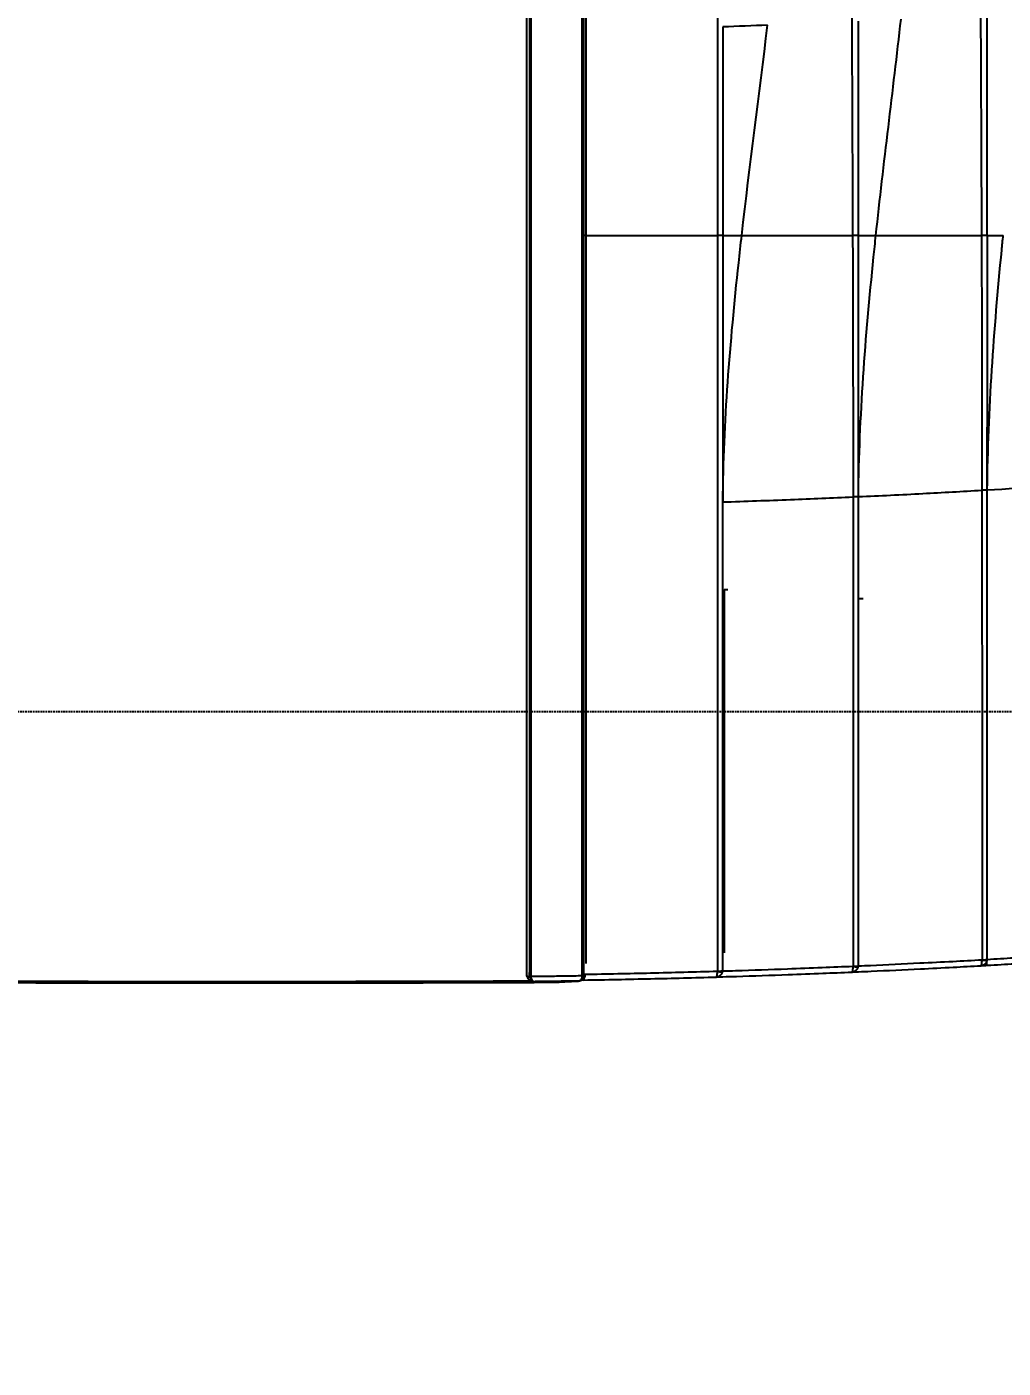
# Model space of a CAD drawing. Header units: millimetres. Extents: x 83042 to 109442, y 67232 to 86252.
# Drawn here: x 93477.8 to 93621.8, y 80019.3 to 80217 of the extents above; entities that cross this region are included whole.
import ezdxf

# ---------------------------------------------------------------- set-up
doc = ezdxf.new("R2010")
doc.units = ezdxf.units.MM
doc.linetypes.add('HIDDEN', pattern=[0.375, 0.25, -0.125])
doc.layers.add('DIM', color=7, linetype='Continuous')
doc.layers.add('도면층8', color=8, linetype='Continuous')
doc.styles.add('HY 울릉도 L', font='malgun.ttf')
doc.dimstyles.new('60', dxfattribs={"dimscale": 60, "dimtxt": 2, "dimasz": 1, "dimexe": 1, "dimexo": 1, "dimgap": 1, "dimtad": 1, "dimdec": 0, "dimrnd": 0.05, "dimdsep": 46, "dimlunit": 6, "dimtxsty": 'HY 울릉도 L', "dimblk": 'ARCHTICK', "dimcen": 2.5, "dimdle": 1, "dimclrd": 133, "dimclre": 133, "dimclrt": 30, "dimadec": 0, "dimazin": 0, "dimtfac": 1, "dimtdec": 0, "dimtix": 1, "dimtmove": 2, "dimatfit": 3, "dimldrblk": 'ARCHTICK', "dimfxl": 1, "dimlwd": -1, "dimlwe": -1, "dimarcsym": 0})

# ---------------------------------------------------------------- blocks, each defined once
blk = doc.blocks.new('*U16')
at = {"color": 8}
for p, q in [((0.23, 194), (0.05, 194)), ((0.05, 194), (0.05, 194)), ((0.16, 193.19), (0.16, 193.19)), ((0.09, 190.49), (0.09, 190.49)), ((0.1, 190.56), (0.1, 190.56)), ((0.12, 189.44), (0.12, 189.43)), ((0.25, 186.81), (0.25, 186.8)), ((0.25, 186.81), (0.25, 186.8))]:
    blk.add_line(p, q, dxfattribs=at)
at = {"color": 1, "linetype": 'HIDDEN'}
blk.add_lwpolyline([(1479.94, 484.99), (1479.94, 14.99), (39.94, 14.99), (39.94, 484.99)], close=True, dxfattribs=at)
at = {"color": 8}
blk.add_arc((0.87, 193.8), 0.2, 90, 99.4283, dxfattribs=at)
for centre, major_axis, ratio, start_param, end_param in [((1.22, 194.01), (-1, -0.011), 0.000851, 5.81073, 6.230827), ((0.73, 193.82), (-0.5, 0.021), 0.710917, 0.074486, 0.971745), ((0.78, 194.01), (-0.436, 0.245), 0.699022, 0.689796, 1.432768), ((0.81, 194.06), (-0.393, 0.309), 0.676566, 0.870738, 1.553972), ((0.87, 193.8), (0.033, -0.197), 0.348188, 3.1344, 4.658358), ((0.87, 193.8), (0, -0.2), 0.351833, 3.141593, 4.716068), ((0.99, 193.8), (0, -0.2), 0.205027, 3.141593, 4.714452), ((1.09, 186.26), (0, -0.2), 0.201921, 4.714424, 6.229723), ((1.81, 166.3), (0.127, 0.79), 0.18902, 1.609012, 3.142438), ((1.84, 166.3), (0, -0.8), 0.192414, 4.720156, 6.283185), ((2.54, 146.3), (0.111, 0.792), 0.18309, 1.608242, 3.142333), ((2.57, 146.3), (0, -0.8), 0.1863, 4.724017, 6.283185), ((3.49, 127.3), (0.096, 0.794), 0.175481, 1.613044, 3.142228), ((3.51, 127.3), (0, -0.8), 0.179084, 4.733363, 6.283185)]:
    blk.add_ellipse(centre, major_axis=major_axis, ratio=ratio, start_param=start_param, end_param=end_param, dxfattribs=at)
for points, degree in [([(2.71, 380.02), (0.55, 344.73), (-0.33, 309.36), (0.05, 194)], 3), ([(0.23, 194), (-0.16, 309.37), (0.73, 344.74), (2.88, 380.03)], 3), ([(0.23, 193.81), (0.23, 193.88), (0.23, 193.94), (0.23, 194)], 3), ([(0.33, 194), (0.35, 194.02), (0.37, 194.04), (0.4, 194.05)], 3), ([(0.95, 193.8), (0.9, 193.8), (0.85, 193.8), (0.8, 193.8)], 3), ([(0.87, 194), (0.91, 194), (0.95, 194), (0.99, 194)], 3), ([(0.99, 194), (1.16, 194), (1.33, 194), (1.5, 194)], 3), ([(0.13, 191.87), (0.1, 190.56)], 1), ([(0.16, 193.19), (0.14, 192.41)], 1), ([(0.09, 190.49), (0.1, 190.62), (0.1, 190.75), (0.11, 190.87)], 3), ([(0.09, 190.49), (0.09, 190.49), (0.09, 190.49), (0.09, 190.49)], 3), ([(0.4, 186), (0.4, 186.16), (0.39, 186.31), (0.39, 186.47)], 3), ([(0.63, 186), (0.48, 185.99), (0.4, 185.99), (0.4, 185.99)], 3), ([(0.63, 186), (0.65, 186.05), (0.7, 186.11), (0.75, 186.14)], 3), ([(0.99, 186.05), (1, 186.05), (1, 186.05), (1, 186.05)], 3), ([(1, 186.05), (1.61, 186.05), (2.22, 186.05), (2.84, 186.05)], 3), ([(110.14, 185.7), (110.14, 185.8), (110.14, 185.9), (110.14, 185.9)], 3), ([(110.14, 185.7), (110.14, 179.23), (110.14, 172.76), (110.14, 166.3)], 3), ([(0.85, 166.47), (0.86, 166.15), (0.87, 165.82), (0.88, 165.5)], 3), ([(1.69, 166.29), (1.68, 166.29), (1.67, 166.29), (1.66, 166.3)], 3), ([(1.68, 165.51), (1.74, 165.5), (1.79, 165.5), (1.84, 165.5)], 3), ([(57.94, 165.3), (57.94, 165.13), (57.94, 164.95), (57.94, 164.78)], 3), ([(82.3, 165.5), (78.49, 165.5), (74.67, 165.5), (70.86, 165.5)], 3), ([(70.86, 165.5), (70.86, 165.5), (70.86, 165.5), (70.86, 165.5)], 3), ([(140.88, 165.5), (130.63, 165.5), (120.38, 165.5), (110.14, 165.5)], 3), ([(110.14, 165.5), (110.14, 164.56), (110.14, 163.63), (110.14, 162.71)], 3), ([(141.12, 158.9), (141.04, 161.1), (140.96, 163.3), (140.88, 165.5)], 3), ([(110.14, 162.71), (120.49, 161.52), (130.79, 160.13), (141.12, 158.9)], 3), ([(1.58, 146.46), (1.59, 146.14), (1.6, 145.82), (1.62, 145.5)], 3), ([(110.14, 146.36), (97.28, 146.32), (84.43, 146.29), (71.6, 146.29)], 3), ([(2.42, 146.29), (2.41, 146.29), (2.4, 146.29), (2.39, 146.29)], 3), ([(2.43, 145.51), (2.48, 145.5), (2.52, 145.5), (2.57, 145.5)], 3), ([(3.13, 145.5), (3.13, 145.5), (3.13, 145.5), (3.13, 145.5)], 3), ([(56.64, 145.5), (56.64, 145.27), (56.64, 145.03), (56.64, 144.8)], 3), ([(71.64, 145.5), (84.46, 145.5), (97.29, 145.5), (110.14, 145.5)], 3), ([(71.64, 145.5), (71.64, 145.5), (71.64, 145.5), (71.64, 145.5)], 3), ([(110.14, 145.5), (114.89, 145.5), (119.64, 145.5), (124.39, 145.5)], 3), ([(110.14, 145.5), (110.14, 144.63), (110.14, 143.77), (110.14, 142.93)], 3), ([(124.39, 145.5), (130.16, 145.5), (135.93, 145.5), (141.7, 145.5)], 3), ([(110.14, 142.93), (120.79, 141.78), (131.39, 140.42), (142.02, 139.22)], 3), ([(2.57, 126.5), (2.57, 126.53), (2.76, 126.58), (3.06, 126.61)], 3), ([(3.37, 127.28), (3.36, 127.28), (3.35, 127.28), (3.34, 127.28)], 3), ([(110.14, 127.36), (97.61, 127.31), (85.09, 127.29), (72.59, 127.29)], 3), ([(3.39, 126.51), (3.43, 126.5), (3.47, 126.5), (3.51, 126.5)], 3), ([(72.64, 126.5), (75.72, 126.5), (78.8, 126.5), (81.88, 126.5)], 3), ([(72.64, 126.5), (72.98, 120.78), (73.35, 115.02), (73.77, 109.28)], 3), ([(72.64, 126.5), (72.64, 126.5), (72.64, 126.5), (72.64, 126.5)], 3), ([(110.14, 126.5), (100.71, 126.5), (91.29, 126.5), (81.88, 126.5)], 3), ([(110.14, 126.5), (115.55, 126.5), (120.96, 126.5), (126.37, 126.5)], 3), ([(110.14, 126.5), (110.14, 125.71), (110.14, 124.93), (110.14, 124.16)], 3), ([(126.37, 126.5), (131.83, 126.5), (137.29, 126.5), (142.75, 126.5)], 3)]:
    blk.add_open_spline(points, degree=degree, dxfattribs=at)
for points, knots in [([(0.05, 194), (0.05, 193.53), (0.06, 193.07), (0.07, 192.25), (0.07, 191.9), (0.08, 191.2), (0.09, 190.84), (0.09, 190.49)], [0, 0, 0, 0, 0.399294, 0.399294, 0.699647, 0.699647, 1, 1, 1, 1]), ([(0.8, 193.8), (0.74, 193.79), (0.68, 193.78), (0.54, 193.73), (0.47, 193.69), (0.34, 193.6), (0.28, 193.53), (0.19, 193.38), (0.16, 193.28), (0.16, 193.19)], [0, 0, 0, 0, 0.154456, 0.154456, 0.374956, 0.374956, 0.653826, 0.653826, 1, 1, 1, 1]), ([(0.23, 193.81), (0.23, 193.87), (0.26, 193.93), (0.32, 193.99), (0.33, 194), (0.33, 194)], [0, 0, 0, 0, 0.894177, 0.894177, 1, 1, 1, 1]), ([(0.4, 194.05), (0.43, 194.07), (0.47, 194.09), (0.58, 194.16), (0.66, 194.21), (0.79, 194.28), (0.82, 194.29), (0.88, 194.32), (0.9, 194.34), (0.95, 194.36), (0.96, 194.37), (0.98, 194.38), (0.99, 194.38), (1, 194.39), (1.01, 194.39), (1.01, 194.4), (1.02, 194.4), (1.02, 194.4), (1.02, 194.4), (1.03, 194.4)], [0, 0, 0, 0, 0.211843, 0.211843, 0.618776, 0.618776, 0.759942, 0.759942, 0.870728, 0.870728, 0.929874, 0.929874, 0.961875, 0.961875, 0.979256, 0.979256, 0.992466, 0.992466, 1, 1, 1, 1]), ([(1.03, 194.4), (1.03, 194.4), (1.02, 194.4), (1.02, 194.39), (1.02, 194.39), (1.02, 194.38), (1.01, 194.38), (1.01, 194.36), (1, 194.36), (0.99, 194.33), (0.99, 194.32), (0.97, 194.28), (0.95, 194.25), (0.92, 194.19), (0.91, 194.15), (0.87, 194.07), (0.86, 194.03), (0.84, 193.99)], [0, 0, 0, 0, 0.013568, 0.013568, 0.037214, 0.037214, 0.068468, 0.068468, 0.126077, 0.126077, 0.232683, 0.232683, 0.432706, 0.432706, 0.68324, 0.68324, 1, 1, 1, 1]), ([(0.9, 193.94), (5.81, 193.94), (10.75, 193.94), (20.63, 193.94), (25.58, 193.94), (40.44, 193.94), (50.37, 193.94), (80.23, 193.94), (100.21, 193.94), (140.17, 193.94), (160.16, 193.94), (200.13, 193.94), (220.12, 193.94), (320.05, 193.94), (400, 193.94), (479.94, 193.94)], [0, 0, 0, 0, 0.03125, 0.03125, 0.0625, 0.0625, 0.125, 0.125, 0.25, 0.25, 0.375, 0.375, 0.5, 0.5, 1, 1, 1, 1]), ([(479.94, 193.8), (400.01, 193.8), (320.07, 193.8), (220.16, 193.8), (200.17, 193.8), (160.21, 193.8), (140.22, 193.8), (100.27, 193.8), (80.31, 193.8), (50.44, 193.8), (40.5, 193.8), (25.63, 193.8), (20.67, 193.8), (10.79, 193.8), (5.84, 193.8), (0.95, 193.8)], [0, 0, 0, 0, 0.5, 0.5, 0.625, 0.625, 0.75, 0.75, 0.875, 0.875, 0.9375, 0.9375, 0.96875, 0.96875, 1, 1, 1, 1]), ([(0.95, 193.8), (0.95, 193.4), (0.96, 193.01), (0.97, 191.74), (0.98, 190.88), (1.01, 189.14), (1.02, 188.28), (1.04, 187.03), (1.05, 186.64), (1.05, 186.26)], [0, 0, 0, 0, 0.157944, 0.157944, 0.502409, 0.502409, 0.846873, 0.846873, 1, 1, 1, 1]), ([(1.03, 194.4), (4.91, 194.37), (8.8, 194.41), (16.61, 194.41), (20.52, 194.41), (32.26, 194.41), (40.12, 194.41), (63.7, 194.41), (79.47, 194.41), (111.03, 194.41), (126.83, 194.41), (158.43, 194.41), (174.24, 194.41), (190.04, 194.41)], [0, 0, 0, 0, 0.0625, 0.0625, 0.125, 0.125, 0.25, 0.25, 0.5, 0.5, 0.75, 0.75, 1, 1, 1, 1]), ([(189.04, 194), (186.07, 194), (183.09, 194), (160.13, 194), (140.14, 194), (100.18, 194), (80.2, 194), (50.34, 194), (40.41, 194), (25.55, 194), (20.6, 194), (10.93, 194), (6.2, 194), (1.5, 194)], [0, 0, 0, 0, 0.047401, 0.047401, 0.366063, 0.366063, 0.684724, 0.684724, 0.844055, 0.844055, 0.92372, 0.92372, 1, 1, 1, 1]), ([(0.16, 193.19), (0.15, 192.75), (0.14, 192.31), (0.12, 191.43), (0.11, 191), (0.1, 190.56)], [0, 0, 0, 0, 0.5, 0.5, 1, 1, 1, 1]), ([(0.25, 186.81), (0.24, 187.01), (0.24, 187.2), (0.22, 188.27), (0.21, 189.13), (0.19, 190.87), (0.18, 191.73), (0.16, 192.79), (0.16, 192.99), (0.16, 193.19)], [0, 0, 0, 0, 0.092547, 0.092547, 0.500171, 0.500171, 0.907796, 0.907796, 1, 1, 1, 1]), ([(0.1, 190.56), (0.1, 190.49), (0.1, 190.42), (0.1, 190.26), (0.1, 190.17), (0.1, 190), (0.1, 189.91), (0.1, 189.74), (0.11, 189.65), (0.11, 189.53), (0.11, 189.48), (0.12, 189.44)], [0, 0, 0, 0, 0.214453, 0.214453, 0.429132, 0.429132, 0.640881, 0.640881, 0.851843, 0.851843, 1, 1, 1, 1]), ([(0.12, 189.44), (0.14, 189), (0.16, 188.56), (0.2, 187.68), (0.22, 187.25), (0.25, 186.81)], [0, 0, 0, 0, 0.5, 0.5, 1, 1, 1, 1]), ([(0.25, 186.81), (0.25, 186.74), (0.26, 186.68), (0.33, 186.53), (0.38, 186.45), (0.51, 186.34), (0.58, 186.3), (0.66, 186.26), (0.67, 186.26), (0.69, 186.25)], [0, 0, 0, 0, 0.291599, 0.291599, 0.694986, 0.694986, 0.955686, 0.955686, 1, 1, 1, 1]), ([(0.26, 186.8), (0.26, 186.69), (0.3, 186.48), (0.48, 186.21), (0.66, 186.1), (0.76, 186.06)], [0, 0, 0, 0, 0.370538, 0.716833, 1, 1, 1, 1]), ([(0.4, 186), (0.45, 182.72), (0.52, 179.43), (0.66, 172.92), (0.75, 169.7), (0.84, 166.47)], [0, 0, 0, 0, 0.504534, 0.504534, 1, 1, 1, 1]), ([(1.2, 185.82), (1.11, 185.82), (1.03, 185.83), (0.87, 185.87), (0.8, 185.89), (0.7, 185.95), (0.66, 185.97), (0.63, 186)], [0, 0, 0, 0, 0.3816, 0.3816, 0.752011, 0.752011, 1, 1, 1, 1]), ([(0.77, 186.05), (0.77, 186.05), (0.76, 186.05), (0.75, 186.06), (0.74, 186.06), (0.72, 186.07), (0.72, 186.08), (0.71, 186.09), (0.7, 186.11), (0.69, 186.14), (0.69, 186.16), (0.68, 186.2), (0.68, 186.23), (0.69, 186.25), (0.69, 186.25), (0.69, 186.25)], [0, 0, 0, 0, 0.0305, 0.0305, 0.248677, 0.248677, 0.304697, 0.304697, 0.529926, 0.529926, 0.756562, 0.756562, 0.983109, 0.983109, 1, 1, 1, 1]), ([(0.69, 186.25), (0.7, 186.25), (0.72, 186.25), (0.84, 186.26), (0.94, 186.26), (1.05, 186.26)], [0, 0, 0, 0, 0.159863, 0.159863, 1, 1, 1, 1]), ([(1.09, 186.06), (1, 186.06), (0.92, 186.06), (0.82, 186.06), (0.79, 186.05), (0.77, 186.05)], [0, 0, 0, 0, 0.750656, 0.750656, 1, 1, 1, 1]), ([(0.77, 186.05), (0.77, 186.05), (0.78, 186.05), (0.8, 186.05), (0.81, 186.05), (0.84, 186.05), (0.86, 186.05), (0.92, 186.05), (0.96, 186.05), (0.99, 186.05)], [0, 0, 0, 0, 0.113501, 0.113501, 0.256211, 0.256211, 0.505873, 0.505873, 1, 1, 1, 1]), ([(1.05, 186.26), (5.95, 186.26), (10.89, 186.26), (20.78, 186.26), (25.73, 186.26), (40.61, 186.26), (50.55, 186.26), (80.42, 186.26), (100.38, 186.26), (140.31, 186.26), (160.28, 186.26), (200.24, 186.26), (220.22, 186.26), (320.11, 186.26), (400.03, 186.26), (479.94, 186.26)], [0, 0, 0, 0, 0.03125, 0.03125, 0.0625, 0.0625, 0.125, 0.125, 0.25, 0.25, 0.375, 0.375, 0.5, 0.5, 1, 1, 1, 1]), ([(479.94, 186.06), (400.03, 186.06), (320.12, 186.06), (220.24, 186.06), (200.26, 186.06), (160.31, 186.06), (140.32, 186.06), (100.39, 186.06), (80.43, 186.06), (50.57, 186.06), (40.64, 186.06), (25.77, 186.06), (20.81, 186.06), (10.93, 186.06), (5.99, 186.06), (1.09, 186.06)], [0, 0, 0, 0, 0.5, 0.5, 0.625, 0.625, 0.75, 0.75, 0.875, 0.875, 0.9375, 0.9375, 0.96875, 0.96875, 1, 1, 1, 1]), ([(2.84, 186.05), (2.84, 186.04), (2.84, 186.03), (2.84, 186.02), (2.84, 186.02), (2.84, 186.02)], [0, 0, 0, 0, 0.865418, 0.865418, 1, 1, 1, 1]), ([(2.84, 186.02), (7.73, 186.02), (12.66, 186.02), (22.51, 186.02), (27.44, 186.02), (42.25, 186.02), (52.15, 186.02), (81.91, 186.02), (101.8, 186.02), (141.56, 186.02), (161.46, 186.02), (201.24, 186.02), (221.14, 186.02), (320.6, 186.02), (400.17, 186.02), (479.74, 186.02)], [0, 0, 0, 0, 0.03125, 0.03125, 0.0625, 0.0625, 0.125, 0.125, 0.25, 0.25, 0.375, 0.375, 0.5, 0.5, 1, 1, 1, 1]), ([(1.66, 166.3), (1.56, 169.59), (1.47, 172.87), (1.32, 179.38), (1.26, 182.6), (1.2, 185.82)], [0, 0, 0, 0, 0.505483, 0.505483, 1, 1, 1, 1]), ([(110.14, 185.7), (92.03, 185.7), (73.95, 185.7), (46.89, 185.7), (37.88, 185.7), (20.18, 185.7), (11.47, 185.7), (2.83, 185.7)], [0, 0, 0, 0, 0.503675, 0.503675, 0.755513, 0.755513, 1, 1, 1, 1]), ([(190.37, 185.7), (187.64, 185.7), (184.9, 185.7), (171.66, 185.7), (161.16, 185.7), (143.9, 185.7), (137.14, 185.7), (123.64, 185.7), (116.89, 185.7), (110.14, 185.7)], [0, 0, 0, 0, 0.1022, 0.1022, 0.494985, 0.494985, 0.747578, 0.747578, 1, 1, 1, 1]), ([(0.84, 166.47), (0.84, 166.47), (0.84, 166.47), (0.85, 166.45), (0.85, 166.44), (0.89, 166.41), (0.91, 166.4), (1, 166.36), (1.08, 166.35), (1.23, 166.32), (1.31, 166.31), (1.47, 166.3), (1.56, 166.3), (1.66, 166.3)], [0, 0, 0, 0, 0.004657, 0.004657, 0.171177, 0.171177, 0.329676, 0.329676, 0.60266, 0.60266, 0.791779, 0.791779, 1, 1, 1, 1]), ([(0.84, 166.47), (0.84, 166.47), (0.84, 166.47), (0.85, 166.39), (0.86, 166.31), (0.9, 166.17), (0.92, 166.1), (1.02, 165.93), (1.1, 165.83), (1.26, 165.69), (1.33, 165.64), (1.5, 165.56), (1.59, 165.53), (1.68, 165.51)], [0, 0, 0, 0, 0.004657, 0.004657, 0.171178, 0.171178, 0.329678, 0.329678, 0.602664, 0.602664, 0.791782, 0.791782, 1, 1, 1, 1]), ([(110.14, 166.3), (91.98, 166.29), (73.83, 166.29), (46.68, 166.29), (37.64, 166.29), (19.62, 166.29), (10.61, 166.29), (1.69, 166.29)], [0, 0, 0, 0, 0.5, 0.5, 0.75, 0.75, 1, 1, 1, 1]), ([(110.14, 165.5), (110.14, 165.53), (110.14, 165.59), (110.14, 165.93), (110.14, 166.18), (110.14, 166.3)], [0, 0, 0, 0, 0.392645, 0.726209, 1, 1, 1, 1]), ([(190.88, 166.3), (177.42, 166.3), (163.96, 166.3), (137.05, 166.3), (123.59, 166.3), (110.14, 166.3)], [0, 0, 0, 0, 0.5, 0.5, 1, 1, 1, 1]), ([(0.88, 165.5), (0.88, 165.5), (0.88, 165.5), (0.9, 164.83), (0.92, 164.16), (1.02, 160.96), (1.1, 158.41), (1.26, 154.17), (1.32, 152.47), (1.45, 149.34), (1.51, 147.9), (1.57, 146.46)], [0, 0, 0, 0, 0.000003, 0.000003, 0.105523, 0.105523, 0.506415, 0.506415, 0.773572, 0.773572, 1, 1, 1, 1]), ([(2.39, 146.29), (2.33, 147.8), (2.26, 149.32), (2.13, 152.53), (2.07, 154.24), (1.91, 158.5), (1.82, 161.06), (1.72, 164.24), (1.71, 164.87), (1.69, 165.5), (1.69, 165.5), (1.69, 165.5)], [0, 0, 0, 0, 0.235766, 0.235766, 0.501866, 0.501866, 0.901174, 0.901174, 0.999997, 0.999997, 1, 1, 1, 1]), ([(1.84, 165.5), (7.54, 165.5), (13.28, 165.5), (24.76, 165.5), (30.51, 165.5), (47.77, 165.5), (59.31, 165.5), (70.86, 165.5)], [0, 0, 0, 0, 0.25, 0.25, 0.5, 0.5, 1, 1, 1, 1]), ([(57.94, 165.3), (48.98, 165.3), (40.03, 165.3), (22.17, 165.3), (13.25, 165.3), (4.39, 165.3)], [0, 0, 0, 0, 0.5, 0.5, 1, 1, 1, 1]), ([(70.86, 165.5), (70.97, 162.18), (71.19, 155.78), (71.46, 149.36), (71.6, 146.29)], [0, 0, 0, 0, 0.520592, 1, 1, 1, 1]), ([(70.86, 165.5), (82.61, 165.39), (95.74, 164.32), (108.79, 162.86), (110.14, 162.71)], [0, 0, 0, 0, 0.896674, 1, 1, 1, 1]), ([(110.14, 165.5), (108.71, 165.5), (99.42, 165.5), (90.14, 165.5), (82.3, 165.5)], [0, 0, 0, 0, 0.154173, 1, 1, 1, 1]), ([(110.14, 162.71), (110.14, 161.41), (110.14, 158.78), (110.14, 154.74), (110.14, 150.59), (110.14, 147.78), (110.14, 146.36)], [0, 0, 0, 0, 0.241342, 0.488803, 0.74188, 1, 1, 1, 1]), ([(1.57, 146.46), (1.57, 146.46), (1.57, 146.46), (1.57, 146.44), (1.58, 146.42), (1.62, 146.4), (1.64, 146.38), (1.73, 146.35), (1.81, 146.33), (1.97, 146.31), (2.04, 146.3), (2.2, 146.29), (2.3, 146.29), (2.39, 146.29)], [0, 0, 0, 0, 0.004636, 0.004636, 0.174157, 0.174157, 0.335163, 0.335163, 0.60541, 0.60541, 0.79332, 0.79332, 1, 1, 1, 1]), ([(1.57, 146.46), (1.57, 146.46), (1.57, 146.45), (1.57, 146.37), (1.59, 146.3), (1.63, 146.15), (1.66, 146.08), (1.75, 145.91), (1.84, 145.81), (2, 145.67), (2.07, 145.63), (2.24, 145.55), (2.33, 145.52), (2.43, 145.51)], [0, 0, 0, 0, 0.004636, 0.004636, 0.174161, 0.174161, 0.335167, 0.335167, 0.60541, 0.60541, 0.793318, 0.793318, 1, 1, 1, 1]), ([(191.7, 146.67), (178.11, 146.67), (164.51, 146.6), (137.32, 146.47), (123.72, 146.4), (110.14, 146.36)], [0, 0, 0, 0, 0.5, 0.5, 1, 1, 1, 1]), ([(110.14, 145.5), (110.14, 145.53), (110.14, 145.59), (110.14, 145.97), (110.14, 146.24), (110.14, 146.36)], [0, 0, 0, 0, 0.391416, 0.725001, 1, 1, 1, 1]), ([(1.62, 145.5), (1.62, 145.5), (1.62, 145.5), (1.64, 144.87), (1.67, 144.25), (1.81, 141.21), (1.92, 138.79), (2.12, 134.75), (2.2, 133.14), (2.36, 130.16), (2.44, 128.8), (2.51, 127.44)], [0, 0, 0, 0, 0.000003, 0.000003, 0.104408, 0.104408, 0.506463, 0.506463, 0.77438, 0.77438, 1, 1, 1, 1]), ([(71.6, 146.29), (60.01, 146.29), (48.45, 146.29), (25.37, 146.29), (13.84, 146.29), (2.42, 146.29)], [0, 0, 0, 0, 0.5, 0.5, 1, 1, 1, 1]), ([(3.34, 127.28), (3.26, 128.72), (3.18, 130.15), (3.02, 133.2), (2.94, 134.83), (2.74, 138.88), (2.62, 141.31), (2.49, 144.33), (2.46, 144.91), (2.44, 145.5), (2.44, 145.5), (2.44, 145.5)], [0, 0, 0, 0, 0.235564, 0.235564, 0.502554, 0.502554, 0.903218, 0.903218, 0.999997, 0.999997, 1, 1, 1, 1]), ([(2.57, 145.5), (13.97, 145.5), (25.48, 145.5), (48.52, 145.5), (60.07, 145.5), (71.64, 145.5)], [0, 0, 0, 0, 0.5, 0.5, 1, 1, 1, 1]), ([(71.64, 145.5), (71.64, 145.51), (71.63, 145.54), (71.62, 145.72), (71.61, 145.98), (71.6, 146.19), (71.6, 146.29)], [0, 0, 0, 0, 0.261766, 0.499771, 0.747287, 1, 1, 1, 1]), ([(71.64, 145.5), (71.78, 142.34), (72.08, 136.27), (72.42, 130.19), (72.59, 127.29)], [0, 0, 0, 0, 0.521593, 1, 1, 1, 1]), ([(71.64, 145.5), (83.4, 145.39), (96.26, 144.4), (109.07, 143.04), (110.14, 142.93)], [0, 0, 0, 0, 0.916145, 1, 1, 1, 1]), ([(110.14, 142.93), (110.14, 141.69), (110.14, 139.2), (110.14, 135.36), (110.14, 131.4), (110.14, 128.71), (110.14, 127.36)], [0, 0, 0, 0, 0.240345, 0.487395, 0.740764, 1, 1, 1, 1]), ([(2.51, 127.44), (2.51, 127.44), (2.51, 127.44), (2.51, 127.43), (2.52, 127.41), (2.56, 127.38), (2.59, 127.37), (2.68, 127.34), (2.76, 127.32), (2.92, 127.3), (2.99, 127.29), (3.16, 127.28), (3.25, 127.28), (3.34, 127.28)], [0, 0, 0, 0, 0.004615, 0.004615, 0.177178, 0.177178, 0.340689, 0.340689, 0.607806, 0.607806, 0.79476, 0.79476, 1, 1, 1, 1]), ([(2.51, 127.44), (2.51, 127.44), (2.51, 127.44), (2.52, 127.36), (2.53, 127.28), (2.58, 127.13), (2.61, 127.06), (2.71, 126.89), (2.79, 126.79), (2.96, 126.66), (3.03, 126.62), (3.2, 126.54), (3.3, 126.52), (3.39, 126.51)], [0, 0, 0, 0, 0.004615, 0.004615, 0.177182, 0.177182, 0.340693, 0.340693, 0.607806, 0.607806, 0.794758, 0.794758, 1, 1, 1, 1]), ([(2.52, 127.44), (2.53, 127.26), (2.54, 127.08), (2.56, 126.76), (2.56, 126.63), (2.57, 126.5), (2.57, 126.5), (2.57, 126.5)], [0, 0, 0, 0, 0.584735, 0.584735, 0.999937, 0.999937, 1, 1, 1, 1]), ([(72.59, 127.29), (61, 127.29), (49.43, 127.28), (26.34, 127.28), (14.81, 127.28), (3.37, 127.28)], [0, 0, 0, 0, 0.5, 0.5, 1, 1, 1, 1]), ([(72.64, 126.5), (72.64, 126.52), (72.63, 126.57), (72.61, 126.88), (72.6, 127.15), (72.59, 127.29)], [0, 0, 0, 0, 0.341178, 0.674287, 1, 1, 1, 1]), ([(192.78, 127.69), (179, 127.69), (165.23, 127.62), (137.68, 127.47), (123.9, 127.4), (110.14, 127.36)], [0, 0, 0, 0, 0.5, 0.5, 1, 1, 1, 1]), ([(110.14, 126.5), (110.14, 126.53), (110.14, 126.59), (110.14, 126.97), (110.14, 127.24), (110.14, 127.36)], [0, 0, 0, 0, 0.391478, 0.72506, 1, 1, 1, 1]), ([(2.57, 126.5), (2.57, 126.5), (2.57, 126.5), (2.65, 125.15), (2.72, 123.81), (2.89, 120.93), (2.99, 119.4), (3.18, 116.33), (3.28, 114.8), (3.46, 111.99), (3.55, 110.71), (3.63, 109.43)], [0, 0, 0, 0, 0.000004, 0.000004, 0.237138, 0.237138, 0.506455, 0.506455, 0.775615, 0.775615, 1, 1, 1, 1]), ([(4.47, 109.28), (4.38, 110.63), (4.29, 111.98), (4.1, 114.87), (4, 116.41), (3.81, 119.5), (3.72, 121.04), (3.55, 123.89), (3.47, 125.2), (3.4, 126.51)], [0, 0, 0, 0, 0.234873, 0.234873, 0.503118, 0.503118, 0.771519, 0.771519, 1, 1, 1, 1]), ([(3.51, 126.5), (14.94, 126.5), (26.45, 126.5), (49.51, 126.5), (61.07, 126.5), (72.64, 126.5)], [0, 0, 0, 0, 0.5, 0.5, 1, 1, 1, 1]), ([(72.64, 126.5), (84.41, 126.39), (96.94, 125.47), (109.42, 124.23), (110.14, 124.16)], [0, 0, 0, 0, 0.941987, 1, 1, 1, 1])]:
    blk.add_open_spline(points, degree=3, knots=knots, dxfattribs=at)
blk = doc.blocks.new('_ARCHTICK')
at = {"color": 0, "linetype": 'ByBlock', "const_width": 0.075}
blk.add_lwpolyline([(-0.25, -0.25), (0.25, 0.25)], dxfattribs=at)
blk = doc.blocks.new('*D130')
at = {"layer": 'Defpoints', "color": 0, "transparency": 16777216}
for p in [(89874.01, 83911.03), (89874.01, 82971.03), (93944.01, 82971.03), (91660.39, 74682.84), (91739.01, 74682.84), (91739.01, 72671.03)]:
    blk.add_point(p, dxfattribs=at)
at = {"layer": 'DIM', "color": 133, "transparency": 16777216}
for p, q in [((89874.01, 83031.03), (89874.01, 83971.03)), ((93944.01, 83031.03), (93944.01, 83971.03)), ((94004.01, 83911.03), (89814.01, 83911.03)), ((91660.39, 72611.03), (91660.39, 74742.84)), ((91679.01, 74682.84), (91600.39, 74682.84)), ((91679.01, 72671.03), (91600.39, 72671.03))]:
    blk.add_line(p, q, dxfattribs=at)
at = {"layer": 'DIM', "color": 133, "transparency": 16777216, "xscale": 60, "yscale": 60, "zscale": 60}
for p, rotation in [((89874.01, 83911.03), 180), ((91660.39, 74682.84), 90), ((91660.39, 72671.03), 270)]:
    blk.add_blockref('_ARCHTICK', p, dxfattribs=dict(at, rotation=rotation))
blk.add_blockref('_ARCHTICK', (93944.01, 83911.03), dxfattribs=at)
at = {"layer": 'DIM', "color": 30, "transparency": 16777216, "insert": (91909.01, 84042.45), "char_height": 120, "attachment_point": 5, "style": 'HY 울릉도 L'}
blk.add_mtext('4,070', dxfattribs=at)
at = {"layer": 'DIM', "color": 30, "transparency": 16777216, "insert": (91528, 73676.93), "char_height": 120, "attachment_point": 5, "rotation": 90, "style": 'HY 울릉도 L'}
blk.add_mtext('2,012', dxfattribs=at)
blk = doc.blocks.new('*D128')
at = {"layer": 'Defpoints', "color": 0, "transparency": 16777216}
for p in [(93944.01, 79991.87), (93944.01, 79861.03), (89874.01, 79838.17)]:
    blk.add_point(p, dxfattribs=at)
at = {"layer": 'DIM', "color": 133, "transparency": 16777216}
for p, q in [((89874.01, 79898.17), (89874.01, 80051.87)), ((93944.01, 79921.03), (93944.01, 80051.87)), ((89814.01, 79991.87), (94004.01, 79991.87))]:
    blk.add_line(p, q, dxfattribs=at)
at = {"layer": 'DIM', "color": 133, "transparency": 16777216, "xscale": 60, "yscale": 60, "zscale": 60, "rotation": 180}
blk.add_blockref('_ARCHTICK', (89874.01, 79991.87), dxfattribs=at)
at = {"layer": 'DIM', "color": 133, "transparency": 16777216, "xscale": 60, "yscale": 60, "zscale": 60}
blk.add_blockref('_ARCHTICK', (93944.01, 79991.87), dxfattribs=at)
at = {"layer": 'DIM', "color": 30, "transparency": 16777216, "insert": (91909.01, 80123.93), "char_height": 120, "attachment_point": 5, "style": 'HY 울릉도 L'}
blk.add_mtext('4,070', dxfattribs=at)

msp = doc.modelspace()

# ---------------------------------------------------------------- block references
at = {"layer": '도면층8', "rotation": 90}
msp.add_blockref('*U16', (93745.95, 80076.08), dxfattribs=at)

# ---------------------------------------------------------------- dimensions: what is measured, and where the dimension line sits
at = {"layer": 'DIM'}
for base, p1, p2, picture, middle in [((89874.01, 83911.03), (93944.01, 82971.03), (89874.01, 82971.03), '*D130', (91909.01, 84042.45)), ((93944.01, 79991.87), (89874.01, 79838.17), (93944.01, 79861.03), '*D128', (91909.01, 80123.93))]:
    dim = msp.add_linear_dim(base=base, p1=p1, p2=p2, dimstyle='60', dxfattribs=at)
    dim.commit()
    dim.dimension.update_dxf_attribs({"geometry": picture, "text_midpoint": middle})
dim = msp.add_linear_dim(base=(91660.39, 74682.84), p1=(91739.01, 72671.03), p2=(91739.01, 74682.84), angle=90, dimstyle='60', dxfattribs=at)
dim.commit()
dim.dimension.update_dxf_attribs({"geometry": '*D130', "text_midpoint": (91528, 73676.93)})

doc.saveas('drawing.dxf')
